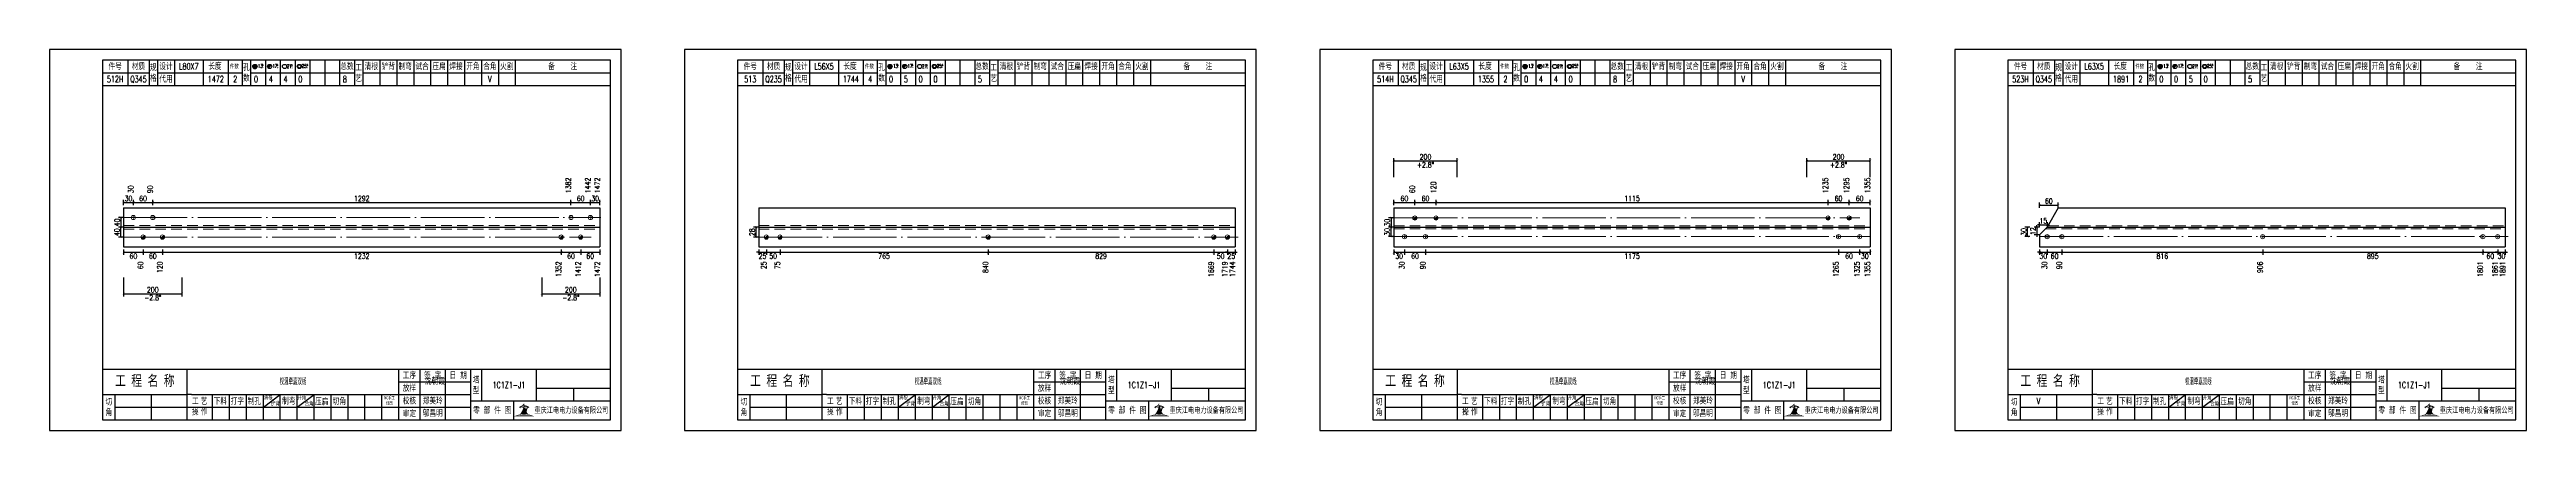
# Model space of a CAD drawing. Header units: millimetres. Extents: x -524 to 9570, y -2481 to 180.
# Drawn here: x 3300 to 4470, y -2400 to -2220 of the extents above; entities that cross this region are included whole.
import ezdxf
from ezdxf.enums import TextEntityAlignment as Align

# ---------------------------------------------------------------- set-up
doc = ezdxf.new("R2010")
doc.units = ezdxf.units.MM
doc.header["$LTSCALE"] = 20
doc.header["$PDMODE"] = 1
doc.linetypes.add('DASHDOT2X', pattern=[1.75, 1.5, -0.125, 0, -0.125])
doc.linetypes.add('HIDDEN', pattern=[0.375, 0.25, -0.125])
for name, color, linetype, lineweight in [('1', 7, 'Continuous', 25), ('11', 1, 'Continuous', 13), ('2', 1, 'HIDDEN', 13), ('5', 7, 'Continuous', 13), ('7', 3, 'DASHDOT2X', 13)]:
    doc.layers.add(name, color=color, linetype=linetype, lineweight=lineweight)
doc.styles.get("Standard").update_dxf_attribs({"font": 'simplex', "width": 0.7, "bigfont": 'gbhzfs.shx'})
doc.styles.add('SYMBOL_TXT', font='txt.shx', dxfattribs={"width": 0.6})
doc.styles.add('TITLE_TXT', font='simplex.shx', dxfattribs={"width": 0.75, "height": 2.5, "bigfont": 'gbhzfs.shx'})
doc.dimstyles.new('dimStyle4', dxfattribs={"dimtxt": 2.5, "dimasz": 1, "dimexe": 1.25, "dimexo": 0, "dimgap": 0.63, "dimtad": 2, "dimzin": 0, "dimdsep": 46, "dimtxsty": 'standard', "dimblk": 'ARCHTICK', "dimblk1": 'ARCHTICK', "dimblk2": 'ARCHTICK', "dimcen": 0.09, "dimadec": 0, "dimazin": 0, "dimtfac": 1, "dimtdec": 1, "dimtix": 1, "dimtmove": 2, "dimatfit": 3, "dimfxl": 0, "dimtolj": 1, "dimtzin": 0, "dimarcsym": 0})
doc.dimstyles.get("Standard").update_dxf_attribs({"dimtxt": 2.5, "dimasz": 1, "dimexe": 1.25, "dimexo": 0, "dimgap": 0.63, "dimtad": 1, "dimzin": 0, "dimdsep": 46, "dimtxsty": 'standard', "dimblk": 'ARCHTICK', "dimblk1": 'ARCHTICK', "dimblk2": 'ARCHTICK', "dimcen": 0.09, "dimadec": 0, "dimazin": 0, "dimtfac": 1, "dimtdec": 1, "dimtix": 1, "dimtmove": 2, "dimatfit": 3, "dimfxl": 0, "dimtolj": 1, "dimtzin": 0, "dimarcsym": 0})
pattern_1 = [(0, (-3, 0), (0, 0.0125), [])]

# ---------------------------------------------------------------- blocks, each defined once
blk = doc.blocks.new('M12_HOLE')
h = blk.add_hatch()
h.set_pattern_fill('LINE', scale=0.1, style=0)
h.set_pattern_definition(pattern_1)
h.paths.add_polyline_path([(-5, 0, 1), (-1, 0, 1)])
at = {"color": 7}
blk.add_circle((-3, 0), 2, dxfattribs=at)
at = {"color": 7, "attachment_point": 1, "style": 'SYMBOL_TXT'}
for s, insert, char_height, width in [('13\\f??|b0|i0|c0|p54;.', (-0.1, 2.1), 3.5, 5.707), ('5', (3.7, 2.3), 1.8, 2.931)]:
    blk.add_mtext(s, dxfattribs=dict(at, insert=insert, char_height=char_height, width=width))
blk = doc.blocks.new('M16_HOLE')
h = blk.add_hatch()
h.set_pattern_fill('LINE', scale=0.1, style=0)
h.set_pattern_definition(pattern_1)
h.paths.add_polyline_path([(-1.6, 1.4, 0.668179), (-5, 0, 0.198912), (-4.4, -1.4)])
at = {"color": 7}
blk.add_circle((-3, 0), 2, dxfattribs=at)
at = {"color": 7, "attachment_point": 1, "style": 'SYMBOL_TXT'}
for s, insert, char_height, width in [('17.', (-0.4, 2.1), 3.5, 6.316), ('5', (3.6, 2.3), 1.8, 1.822)]:
    blk.add_mtext(s, dxfattribs=dict(at, insert=insert, char_height=char_height, width=width))
blk = doc.blocks.new('M20_HOLE')
at = {"color": 7}
blk.add_circle((-3, 0), 2, dxfattribs=at)
at = {"color": 7, "attachment_point": 1, "style": 'SYMBOL_TXT'}
for s, insert, char_height, width in [('21.', (-0.7, 2), 3.5, 6.074), ('5', (3.3, 2), 1.8, 1.458)]:
    blk.add_mtext(s, dxfattribs=dict(at, insert=insert, char_height=char_height, width=width))
blk = doc.blocks.new('M24_HOLE')
at = {"color": 7}
for radius in [2, 1.5]:
    blk.add_circle((-3, 0), radius, dxfattribs=at)
at = {"color": 7, "attachment_point": 1, "style": 'SYMBOL_TXT'}
for s, insert, char_height, width in [('25.', (-0.7, 2.1), 3.5, 2.429), ('5', (3.9, 2.3), 1.8, 1.944)]:
    blk.add_mtext(s, dxfattribs=dict(at, insert=insert, char_height=char_height, width=width))
blk = doc.blocks.new('A$C1E394B87')
for p, q in [((270, 180), (0, 180)), ((0, 180), (0, 0)), ((270, 0), (270, 180)), ((0, 0), (270, 0))]:
    blk.add_line(p, q)
blk = doc.blocks.new('JgCard')
h = blk.add_hatch(color=256)
edge = h.paths.add_edge_path()
edge.add_arc((223.8, -21.8), 29, 79.8172, 89.2781)
edge.add_arc((224.5, -21.8), 29, 90.7219, 100.1828)
edge.add_arc((224, -3.8), 11.5, 89.3071, 113.696, ccw=False)
edge.add_arc((224.3, -3.8), 11.5, 66.304, 90.6929, ccw=False)
edge = h.paths.add_edge_path()
edge.add_arc((233, 13.2), 8.87, 191.5208, 219.6965)
edge.add_arc((215.3, 13.2), 8.87, 320.3035, 348.4792)
edge.add_arc((214, 11.4), 10.1, 338.1301, 359.9154)
edge.add_arc((234.3, 11.4), 10.1, 180.0846, 201.8699)
edge.add_line((225.9, 10.9), (225.7, 10.4))
edge.add_arc((224.2, 7.9), 3.96, 91.4198, 127.4827)
edge.add_arc((215.3, 13.2), 8.87, 351.086, 357.2867)
edge.add_line((222.4, 10.9), (222.7, 10.4))
edge.add_line((222.7, 10.4), (221.8, 10.9))
edge.add_line((225.7, 10.4), (226.6, 10.9))
edge.add_arc((224.2, 7.9), 3.54, 93.8057, 121.2894)
edge.add_arc((224.1, 7.9), 3.54, 58.7106, 86.1943)
edge.add_arc((224.2, 7.9), 3.96, 52.5302, 88.6044)
edge.add_arc((233, 13.2), 8.87, 182.7133, 188.9137)
edge.add_line((224.2, 11.4), (224.2, 11.4))
blk.add_hatch(color=256).paths.add_polyline_path([(224.2, 11.4, 0.095344), (224.9, 7.7, -0.02858), (226.2, 7.5, -0.123563), (224.3, 11.4, -0.120499), (225.9, 10.9), (225.7, 10.4), (226.6, 10.9, 0.540242), (226.6, 11, 0.158716), (224.3, 11.8, -0.027061), (224.2, 12.8, -0.027062), (224.1, 11.8, 0.158666), (221.8, 11, 0.540176), (221.8, 10.9, -0.000006), (221.8, 10.9), (222.7, 10.4), (222.4, 10.9, -0.120499), (224, 11.4, -0.123563), (222.1, 7.5, -0.02858), (223.4, 7.7, 0.095344)])
for p, q in [((265, 175), (25, 175)), ((25, 175), (25, 5)), ((25, 169), (47, 169)), ((37, 175), (37, 163)), ((47, 175), (47, 163)), ((51, 175), (51, 163)), ((51, 169), (91, 169)), ((59, 175), (59, 163)), ((72.6, 175), (72.6, 163)), ((84.4, 175), (84.4, 163)), ((91, 175), (91, 163)), ((95, 175), (95, 163)), ((95, 169), (144, 169)), ((102, 175), (102, 163)), ((109, 175), (109, 163)), ((116, 175), (116, 163)), ((123, 175), (123, 163)), ((130, 175), (130, 163)), ((137, 175), (137, 163)), ((144, 175), (144, 163)), ((148, 175), (148, 163)), ((148, 169), (265, 169)), ((156, 175), (156, 163)), ((164, 175), (164, 163)), ((172, 175), (172, 163)), ((180, 175), (180, 163)), ((188, 175), (188, 163)), ((196, 175), (196, 163)), ((204, 175), (204, 163)), ((212, 175), (212, 163)), ((220, 175), (220, 163)), ((265, 5), (265, 175)), ((25, 163), (265, 163)), ((25, 29), (265, 29)), ((65, 17), (65, 29)), ((165, 5), (165, 29)), ((175, 5), (175, 29)), ((187, 5), (187, 29)), ((199, 5), (199, 29)), ((204, 29), (204, 14)), ((230, 14), (230, 29)), ((25, 17), (65, 17)), ((31, 5), (31, 17)), ((48, 17), (48, 5)), ((65, 5), (65, 17)), ((67, 17), (65, 17)), ((67, 17), (165, 17)), ((77, 5), (77, 17)), ((85, 5), (85, 17)), ((93, 5), (93, 17)), ((101, 5), (101, 17)), ((101, 11), (109, 17)), ((109, 5), (109, 17)), ((117, 5), (117, 17)), ((117, 11), (125, 17)), ((125, 5), (125, 17)), ((133, 5), (133, 17)), ((141, 5), (141, 17)), ((149, 5), (149, 17)), ((157, 5), (157, 17)), ((165, 23), (199, 23)), ((165, 17), (199, 17)), ((199, 14), (265, 14)), ((219.1, 14), (219.1, 5)), ((230, 20), (265, 20)), ((247.5, 20), (247.5, 14)), ((25, 5), (265, 5)), ((31, 11), (65, 11)), ((65, 11), (165, 11)), ((165, 11), (199, 11))]:
    blk.add_line(p, q)
blk.add_lwpolyline([(96, 172, -1), (98, 172, -1)], format="xyb", close=True)
for p in [(65.8, 166), (145, 96)]:
    blk.add_point(p)
blk.add_blockref('A$C1E394B87', (0, 0))
at = {"xscale": 0.5, "yscale": 0.5, "zscale": 0.5}
for name, p in [('M12_HOLE', (98.5, 172)), ('M16_HOLE', (105.5, 172)), ('M20_HOLE', (112.5, 172)), ('M24_HOLE', (119.5, 172))]:
    blk.add_blockref(name, p, dxfattribs=at)
at = {"attachment_point": 5, "style": 'TITLE_TXT'}
for s, insert, char_height, width in [('{\\fSimHei|b0|i0|c134|p2;件号}', (31, 172), 3, 15), ('{\\fSimHei|b0|i0|c134|p2;材质}', (42, 172), 3, 8), ('{\\fSimHei|b0|i0|c134|p2;规格}', (49, 169), 3, 4), ('{\\fSimHei|b0|i0|c134|p2;代用}', (55, 166), 3, 8), ('{\\fSimHei|b0|i0|c134|p2;设计}', (55, 172), 3, 8), ('{\\fSimHei|b0|i0|c134|p2;长度}', (78.1, 172.1), 3, 8), ('{\\fSimHei|b0|i0|c134|p2;件数}', (87.3, 172), 2, 8.824), ('{\\fSimHei|b0|i0|c134|p2;孔数}', (93, 169), 3, 4), ('{\\fSimHei|b0|i0|c134|p2;总数}', (140.5, 172), 3, 7), ('{\\fSimHei|b0|i0|c134|p2;工\\P艺}', (146, 169), 3, 4), ('{\\fSimHei|b0|i0|c134|p2;清根}', (152, 172), 3, 8), ('{\\fSimHei|b0|i0|c134|p2;铲背}', (160, 172), 3, 8), ('{\\fSimHei|b0|i0|c134|p2;制弯}', (168, 172), 3, 8), ('{\\fSimHei|b0|i0|c134|p2;试合}', (176, 172), 3, 8), ('{\\fSimHei|b0|i0|c134|p2;压扁}', (184, 172), 3, 8), ('{\\fSimHei|b0|i0|c134|p2;焊接}', (192, 172), 3, 8), ('{\\fSimHei|b0|i0|c134|p2;开角}', (200, 172), 3, 8), ('{\\fSimHei|b0|i0|c134|p2;合角}', (208, 172), 3, 8), ('{\\fSimHei|b0|i0|c134|p2;火割}', (216, 172), 3, 8), ('{\\fSimHei|b0|i0|c134|p2;备    注}', (242.4, 172), 3, 22), ('{\\fSimHei|b0|i0|c134|p2;工 程 名 称}', (45, 23.3), 5, 47.333), ('{\\fSimHei|b0|i0|c134|p2;工序}', (170, 26), 3, 10), ('{\\fSimHei|b0|i0|c134|p2;签 字}', (181, 26), 3, 12), ('{\\fSimHei|b0|i0|c134|p2;^I沈朝霞}', (181.1, 23.3), 3, 12), ('{\\fSimHei|b0|i0|c134|p2;日 期}', (193, 26), 3, 12), ('{\\fSimHei|b0|i0|c134|p2;塔\\P型}', (201.5, 21.5), 3, 5), ('{\\fSimHei|b0|i0|c134|p2;切\\P角}', (28, 11), 3, 6), ('{\\fSimHei|b0|i0|c134|p2;工\\P操}', (68.8, 11.3), 3, 6), ('{\\fSimHei|b0|i0|c134|p2;艺\\P作}', (73, 11.3), 3, 6), ('{\\fSimHei|b0|i0|c134|p2;下料}', (80.7, 13.8), 3, 8), ('{\\fSimHei|b0|i0|c134|p2;打字}', (88.7, 13.8), 3, 8), ('{\\fSimHei|b0|i0|c134|p2;制孔}', (96.7, 13.8), 3, 8), ('{\\fSimHei|b0|i0|c134|p2;清根}', (103.3, 15.6), 2, 8), ('{\\fSimHei|b0|i0|c134|p2;铲背}', (106.7, 12.6), 2, 8), ('{\\fSimHei|b0|i0|c134|p2;制弯}', (113, 13.9), 3, 8), ('{\\fSimHei|b0|i0|c134|p2;开角}', (119.2, 15.5), 2, 8), ('{\\fSimHei|b0|i0|c134|p2;合角}', (122.6, 12.7), 2, 8), ('{\\fSimHei|b0|i0|c134|p2;压扁}', (128.6, 13.6), 3, 8), ('{\\fSimHei|b0|i0|c134|p2;切角}', (136.9, 13.7), 3, 8), ('{\\fSimHei|b0|i0|c134|p2;NC手工修改}', (160.6, 14.1), 1.5, 6.204), ('{\\fSimHei|b0|i0|c134|p2;放样}', (170, 20), 3, 10), ('{\\fSimHei|b0|i0|c134|p2;校核}', (170, 14), 3, 10), ('{\\fSimHei|b0|i0|c134|p2;郑美玲}', (181, 14), 3, 12), ('{\\fSimHei|b0|i0|c134|p2;审定}', (170, 8), 3, 10), ('{\\fSimHei|b0|i0|c134|p2;邬昌明}', (181, 8.1), 3, 12), ('{\\fSimHei|b0|i0|c134|p2;零 部 件 图}', (209.1, 9.5), 3, 30.761), ('{\\fSimHei|b0|i0|c134|p2;重庆江电电力设备有限公司}', (246.5, 9.5), 2.772, 63.294)]:
    blk.add_mtext(s, dxfattribs=dict(at, insert=insert, char_height=char_height, width=width))
blk = doc.blocks.new('M16')
for p, q in [((-0.7, -0.7), (0.7, 0.7)), ((-0.4, 0), (0.4, 0)), ((0, 0.4), (0, -0.4))]:
    blk.add_line(p, q)
blk.add_circle((0, 0), 1)
for radius in [0.8, 0.6, 0.4, 0.2]:
    blk.add_arc((0, 0), radius, 225, 45)
blk = doc.blocks.new('M20')
for p, q in [((-0.5, 0), (0.5, 0)), ((0, -0.5), (0, 0.5))]:
    blk.add_line(p, q)
blk.add_circle((0, 0), 1)
blk = doc.blocks.new('_ArchTick')
at = {"color": 0, "linetype": 'ByBlock', "const_width": 0.15}
blk.add_lwpolyline([(-0.5, -0.5), (0.5, 0.5)], dxfattribs=at)
blk = doc.blocks.new('*D1574')
at = {"layer": '11', "color": 0, "lineweight": -2}
for p, q in [((3335, -2314.5), (3335, -2317)), ((3335, -2315.8), (3344.2, -2315.8)), ((3344.2, -2314.5), (3344.2, -2317))]:
    blk.add_line(p, q, dxfattribs=at)
at = {"layer": 'Defpoints', "color": 0}
for p in [(3335, -2314.5), (3344.2, -2314.5), (3344.2, -2315.8)]:
    blk.add_point(p, dxfattribs=at)
at = {"layer": '11', "color": 0, "lineweight": -2, "rotation": 180}
blk.add_blockref('_ArchTick', (3335, -2315.8), dxfattribs=at)
at = {"layer": '11', "color": 0, "lineweight": -2}
blk.add_blockref('_ArchTick', (3344.2, -2315.8), dxfattribs=at)
at = {"layer": '11', "color": 0, "insert": (3339.6, -2317.6), "char_height": 2.5, "attachment_point": 5}
blk.add_mtext('\\A1;60', dxfattribs=at)
blk = doc.blocks.new('*D1575')
at = {"layer": '11', "color": 0, "lineweight": -2}
for p, q in [((3344.2, -2314.5), (3344.2, -2317)), ((3344.2, -2315.8), (3353.3, -2315.8)), ((3353.3, -2314.5), (3353.3, -2317))]:
    blk.add_line(p, q, dxfattribs=at)
at = {"layer": 'Defpoints', "color": 0}
for p in [(3344.2, -2314.5), (3353.3, -2314.5), (3353.3, -2315.8)]:
    blk.add_point(p, dxfattribs=at)
at = {"layer": '11', "color": 0, "lineweight": -2, "rotation": 180}
blk.add_blockref('_ArchTick', (3344.2, -2315.8), dxfattribs=at)
at = {"layer": '11', "color": 0, "lineweight": -2}
blk.add_blockref('_ArchTick', (3353.3, -2315.8), dxfattribs=at)
at = {"layer": '11', "color": 0, "insert": (3348.8, -2317.6), "char_height": 2.5, "attachment_point": 5}
blk.add_mtext('\\A1;60', dxfattribs=at)
blk = doc.blocks.new('*D1576')
at = {"layer": '11', "color": 0, "lineweight": -2}
for p, q in [((3353.3, -2314.5), (3353.3, -2317)), ((3353.3, -2315.8), (3541.7, -2315.8)), ((3541.7, -2314.5), (3541.7, -2317))]:
    blk.add_line(p, q, dxfattribs=at)
at = {"layer": 'Defpoints', "color": 0}
for p in [(3353.3, -2314.5), (3541.7, -2314.5), (3541.7, -2315.8)]:
    blk.add_point(p, dxfattribs=at)
at = {"layer": '11', "color": 0, "lineweight": -2, "rotation": 180}
blk.add_blockref('_ArchTick', (3353.3, -2315.8), dxfattribs=at)
at = {"layer": '11', "color": 0, "lineweight": -2}
blk.add_blockref('_ArchTick', (3541.7, -2315.8), dxfattribs=at)
at = {"layer": '11', "color": 0, "insert": (3447.5, -2317.6), "char_height": 2.5, "attachment_point": 5}
blk.add_mtext('\\A1;1232', dxfattribs=at)
blk = doc.blocks.new('*D1577')
at = {"layer": '11', "color": 0, "lineweight": -2}
for p, q in [((3541.7, -2314.5), (3541.7, -2317)), ((3541.7, -2315.8), (3550.9, -2315.8)), ((3550.9, -2314.5), (3550.9, -2317))]:
    blk.add_line(p, q, dxfattribs=at)
at = {"layer": 'Defpoints', "color": 0}
for p in [(3541.7, -2314.5), (3550.9, -2314.5), (3550.9, -2315.8)]:
    blk.add_point(p, dxfattribs=at)
at = {"layer": '11', "color": 0, "lineweight": -2, "rotation": 180}
blk.add_blockref('_ArchTick', (3541.7, -2315.8), dxfattribs=at)
at = {"layer": '11', "color": 0, "lineweight": -2}
blk.add_blockref('_ArchTick', (3550.9, -2315.8), dxfattribs=at)
at = {"layer": '11', "color": 0, "insert": (3546.3, -2317.6), "char_height": 2.5, "attachment_point": 5}
blk.add_mtext('\\A1;60', dxfattribs=at)
blk = doc.blocks.new('*D1578')
at = {"layer": '11', "color": 0, "lineweight": -2}
for p, q in [((3550.9, -2314.5), (3550.9, -2317)), ((3550.9, -2315.8), (3560, -2315.8)), ((3560, -2314.5), (3560, -2317))]:
    blk.add_line(p, q, dxfattribs=at)
at = {"layer": 'Defpoints', "color": 0}
for p in [(3550.9, -2314.5), (3560, -2314.5), (3560, -2315.8)]:
    blk.add_point(p, dxfattribs=at)
at = {"layer": '11', "color": 0, "lineweight": -2, "rotation": 180}
blk.add_blockref('_ArchTick', (3550.9, -2315.8), dxfattribs=at)
at = {"layer": '11', "color": 0, "lineweight": -2}
blk.add_blockref('_ArchTick', (3560, -2315.8), dxfattribs=at)
at = {"layer": '11', "color": 0, "insert": (3555.4, -2317.6), "char_height": 2.5, "attachment_point": 5}
blk.add_mtext('\\A1;60', dxfattribs=at)
blk = doc.blocks.new('*D1585')
at = {"layer": '1', "color": 0, "lineweight": -2}
for p, q in [((3334.7, -2299.4), (3332.5, -2299.4)), ((3334.7, -2304), (3332.5, -2304)), ((3333.7, -2299.4), (3333.7, -2304))]:
    blk.add_line(p, q, dxfattribs=at)
at = {"layer": 'Defpoints', "color": 0}
for p in [(3333.7, -2304), (3334.7, -2299.4), (3334.7, -2304)]:
    blk.add_point(p, dxfattribs=at)
at = {"layer": '1', "color": 0, "lineweight": -2}
for p, rotation in [((3333.7, -2299.4), 90), ((3333.7, -2304), 270)]:
    blk.add_blockref('_ArchTick', p, dxfattribs=dict(at, rotation=rotation))
at = {"layer": '1', "color": 0, "insert": (3331.9, -2301.7), "char_height": 2.5, "attachment_point": 5, "rotation": 90}
blk.add_mtext('\\A1;40', dxfattribs=at)
blk = doc.blocks.new('*D1588')
at = {"layer": '11', "color": 0, "lineweight": -2}
for p, q in [((3635, -2315.8), (3634, -2315.8)), ((3635, -2314.5), (3635, -2317)), ((3635, -2315.8), (3638.6, -2315.8)), ((3638.6, -2314.5), (3638.6, -2317)), ((3638.6, -2315.8), (3639.6, -2315.8))]:
    blk.add_line(p, q, dxfattribs=at)
at = {"layer": 'Defpoints', "color": 0}
for p in [(3635, -2314.5), (3638.6, -2314.5), (3638.6, -2315.8)]:
    blk.add_point(p, dxfattribs=at)
at = {"layer": '11', "color": 0, "lineweight": -2}
blk.add_blockref('_ArchTick', (3635, -2315.8), dxfattribs=at)
at = {"layer": '11', "color": 0, "lineweight": -2, "rotation": 180}
blk.add_blockref('_ArchTick', (3638.6, -2315.8), dxfattribs=at)
at = {"layer": '11', "color": 0, "insert": (3636.8, -2317.6), "char_height": 2.5, "attachment_point": 5}
blk.add_mtext('\\A1;25', dxfattribs=at)
blk = doc.blocks.new('*D1589')
at = {"layer": '11', "color": 0, "lineweight": -2}
for p, q in [((3638.6, -2314.5), (3638.6, -2317)), ((3638.6, -2315.8), (3645.1, -2315.8)), ((3645.1, -2314.5), (3645.1, -2317))]:
    blk.add_line(p, q, dxfattribs=at)
at = {"layer": 'Defpoints', "color": 0}
for p in [(3638.6, -2314.5), (3645.1, -2314.5), (3645.1, -2315.8)]:
    blk.add_point(p, dxfattribs=at)
at = {"layer": '11', "color": 0, "lineweight": -2, "rotation": 180}
blk.add_blockref('_ArchTick', (3638.6, -2315.8), dxfattribs=at)
at = {"layer": '11', "color": 0, "lineweight": -2}
blk.add_blockref('_ArchTick', (3645.1, -2315.8), dxfattribs=at)
at = {"layer": '11', "color": 0, "insert": (3641.8, -2317.6), "char_height": 2.5, "attachment_point": 5}
blk.add_mtext('\\A1;50', dxfattribs=at)
blk = doc.blocks.new('*D1590')
at = {"layer": '11', "color": 0, "lineweight": -2}
for p, q in [((3645.1, -2314.5), (3645.1, -2317)), ((3645.1, -2315.8), (3743.4, -2315.8)), ((3743.4, -2314.5), (3743.4, -2317))]:
    blk.add_line(p, q, dxfattribs=at)
at = {"layer": 'Defpoints', "color": 0}
for p in [(3645.1, -2314.5), (3743.4, -2314.5), (3743.4, -2315.8)]:
    blk.add_point(p, dxfattribs=at)
at = {"layer": '11', "color": 0, "lineweight": -2, "rotation": 180}
blk.add_blockref('_ArchTick', (3645.1, -2315.8), dxfattribs=at)
at = {"layer": '11', "color": 0, "lineweight": -2}
blk.add_blockref('_ArchTick', (3743.4, -2315.8), dxfattribs=at)
at = {"layer": '11', "color": 0, "insert": (3694.2, -2317.6), "char_height": 2.5, "attachment_point": 5}
blk.add_mtext('\\A1;765', dxfattribs=at)
blk = doc.blocks.new('*D1591')
at = {"layer": '11', "color": 0, "lineweight": -2}
for p, q in [((3743.4, -2314.5), (3743.4, -2317)), ((3743.4, -2315.8), (3849.9, -2315.8)), ((3849.9, -2314.5), (3849.9, -2317))]:
    blk.add_line(p, q, dxfattribs=at)
at = {"layer": 'Defpoints', "color": 0}
for p in [(3743.4, -2314.5), (3849.9, -2314.5), (3849.9, -2315.8)]:
    blk.add_point(p, dxfattribs=at)
at = {"layer": '11', "color": 0, "lineweight": -2, "rotation": 180}
blk.add_blockref('_ArchTick', (3743.4, -2315.8), dxfattribs=at)
at = {"layer": '11', "color": 0, "lineweight": -2}
blk.add_blockref('_ArchTick', (3849.9, -2315.8), dxfattribs=at)
at = {"layer": '11', "color": 0, "insert": (3796.7, -2317.6), "char_height": 2.5, "attachment_point": 5}
blk.add_mtext('\\A1;829', dxfattribs=at)
blk = doc.blocks.new('*D1592')
at = {"layer": '11', "color": 0, "lineweight": -2}
for p, q in [((3849.9, -2314.5), (3849.9, -2317)), ((3849.9, -2315.8), (3856.4, -2315.8)), ((3856.4, -2314.5), (3856.4, -2317))]:
    blk.add_line(p, q, dxfattribs=at)
at = {"layer": 'Defpoints', "color": 0}
for p in [(3849.9, -2314.5), (3856.4, -2314.5), (3856.4, -2315.8)]:
    blk.add_point(p, dxfattribs=at)
at = {"layer": '11', "color": 0, "lineweight": -2, "rotation": 180}
blk.add_blockref('_ArchTick', (3849.9, -2315.8), dxfattribs=at)
at = {"layer": '11', "color": 0, "lineweight": -2}
blk.add_blockref('_ArchTick', (3856.4, -2315.8), dxfattribs=at)
at = {"layer": '11', "color": 0, "insert": (3853.2, -2317.6), "char_height": 2.5, "attachment_point": 5}
blk.add_mtext('\\A1;50', dxfattribs=at)
blk = doc.blocks.new('*D1593')
at = {"layer": '11', "color": 0, "lineweight": -2}
for p, q in [((3856.4, -2315.8), (3855.4, -2315.8)), ((3856.4, -2314.5), (3856.4, -2317)), ((3856.4, -2315.8), (3860, -2315.8)), ((3860, -2314.5), (3860, -2317)), ((3860, -2315.8), (3861, -2315.8))]:
    blk.add_line(p, q, dxfattribs=at)
at = {"layer": 'Defpoints', "color": 0}
for p in [(3856.4, -2314.5), (3860, -2314.5), (3860, -2315.8)]:
    blk.add_point(p, dxfattribs=at)
at = {"layer": '11', "color": 0, "lineweight": -2}
blk.add_blockref('_ArchTick', (3856.4, -2315.8), dxfattribs=at)
at = {"layer": '11', "color": 0, "lineweight": -2, "rotation": 180}
blk.add_blockref('_ArchTick', (3860, -2315.8), dxfattribs=at)
at = {"layer": '11', "color": 0, "insert": (3858.2, -2317.6), "char_height": 2.5, "attachment_point": 5}
blk.add_mtext('\\A1;25', dxfattribs=at)
blk = doc.blocks.new('*D1595')
at = {"layer": '11', "color": 0, "lineweight": -2}
for p, q in [((3935, -2314.5), (3935, -2317)), ((3935, -2315.8), (3940, -2315.8)), ((3940, -2314.5), (3940, -2317))]:
    blk.add_line(p, q, dxfattribs=at)
at = {"layer": 'Defpoints', "color": 0}
for p in [(3935, -2314.5), (3940, -2314.5), (3940, -2315.8)]:
    blk.add_point(p, dxfattribs=at)
at = {"layer": '11', "color": 0, "lineweight": -2, "rotation": 180}
blk.add_blockref('_ArchTick', (3935, -2315.8), dxfattribs=at)
at = {"layer": '11', "color": 0, "lineweight": -2}
blk.add_blockref('_ArchTick', (3940, -2315.8), dxfattribs=at)
at = {"layer": '11', "color": 0, "insert": (3937.5, -2317.6), "char_height": 2.5, "attachment_point": 5}
blk.add_mtext('\\A1;30', dxfattribs=at)
blk = doc.blocks.new('*D1596')
at = {"layer": '11', "color": 0, "lineweight": -2}
for p, q in [((3940, -2314.5), (3940, -2317)), ((3940, -2315.8), (3949.9, -2315.8)), ((3949.9, -2314.5), (3949.9, -2317))]:
    blk.add_line(p, q, dxfattribs=at)
at = {"layer": 'Defpoints', "color": 0}
for p in [(3940, -2314.5), (3949.9, -2314.5), (3949.9, -2315.8)]:
    blk.add_point(p, dxfattribs=at)
at = {"layer": '11', "color": 0, "lineweight": -2, "rotation": 180}
blk.add_blockref('_ArchTick', (3940, -2315.8), dxfattribs=at)
at = {"layer": '11', "color": 0, "lineweight": -2}
blk.add_blockref('_ArchTick', (3949.9, -2315.8), dxfattribs=at)
at = {"layer": '11', "color": 0, "insert": (3945, -2317.6), "char_height": 2.5, "attachment_point": 5}
blk.add_mtext('\\A1;60', dxfattribs=at)
blk = doc.blocks.new('*D1597')
at = {"layer": '11', "color": 0, "lineweight": -2}
for p, q in [((3949.9, -2314.5), (3949.9, -2317)), ((3949.9, -2315.8), (4145.1, -2315.8)), ((4145.1, -2314.5), (4145.1, -2317))]:
    blk.add_line(p, q, dxfattribs=at)
at = {"layer": 'Defpoints', "color": 0}
for p in [(3949.9, -2314.5), (4145.1, -2314.5), (4145.1, -2315.8)]:
    blk.add_point(p, dxfattribs=at)
at = {"layer": '11', "color": 0, "lineweight": -2, "rotation": 180}
blk.add_blockref('_ArchTick', (3949.9, -2315.8), dxfattribs=at)
at = {"layer": '11', "color": 0, "lineweight": -2}
blk.add_blockref('_ArchTick', (4145.1, -2315.8), dxfattribs=at)
at = {"layer": '11', "color": 0, "insert": (4047.5, -2317.6), "char_height": 2.5, "attachment_point": 5}
blk.add_mtext('\\A1;1175', dxfattribs=at)
blk = doc.blocks.new('*D1598')
at = {"layer": '11', "color": 0, "lineweight": -2}
for p, q in [((4145.1, -2314.5), (4145.1, -2317)), ((4145.1, -2315.8), (4155, -2315.8)), ((4155, -2314.5), (4155, -2317))]:
    blk.add_line(p, q, dxfattribs=at)
at = {"layer": 'Defpoints', "color": 0}
for p in [(4145.1, -2314.5), (4155, -2314.5), (4155, -2315.8)]:
    blk.add_point(p, dxfattribs=at)
at = {"layer": '11', "color": 0, "lineweight": -2, "rotation": 180}
blk.add_blockref('_ArchTick', (4145.1, -2315.8), dxfattribs=at)
at = {"layer": '11', "color": 0, "lineweight": -2}
blk.add_blockref('_ArchTick', (4155, -2315.8), dxfattribs=at)
at = {"layer": '11', "color": 0, "insert": (4150, -2317.6), "char_height": 2.5, "attachment_point": 5}
blk.add_mtext('\\A1;60', dxfattribs=at)
blk = doc.blocks.new('*D1599')
at = {"layer": '11', "color": 0, "lineweight": -2}
for p, q in [((4155, -2314.5), (4155, -2317)), ((4155, -2315.8), (4160, -2315.8)), ((4160, -2314.5), (4160, -2317))]:
    blk.add_line(p, q, dxfattribs=at)
at = {"layer": 'Defpoints', "color": 0}
for p in [(4155, -2314.5), (4160, -2314.5), (4160, -2315.8)]:
    blk.add_point(p, dxfattribs=at)
at = {"layer": '11', "color": 0, "lineweight": -2, "rotation": 180}
blk.add_blockref('_ArchTick', (4155, -2315.8), dxfattribs=at)
at = {"layer": '11', "color": 0, "lineweight": -2}
blk.add_blockref('_ArchTick', (4160, -2315.8), dxfattribs=at)
at = {"layer": '11', "color": 0, "insert": (4157.5, -2317.6), "char_height": 2.5, "attachment_point": 5}
blk.add_mtext('\\A1;30', dxfattribs=at)
blk = doc.blocks.new('*D1606')
at = {"layer": '1', "color": 0, "lineweight": -2}
for p, q in [((3934.7, -2299.6), (3932.5, -2299.6)), ((3934.7, -2304), (3932.5, -2304)), ((3933.7, -2299.6), (3933.7, -2304))]:
    blk.add_line(p, q, dxfattribs=at)
at = {"layer": 'Defpoints', "color": 0}
for p in [(3933.7, -2304), (3934.7, -2299.6), (3934.7, -2304)]:
    blk.add_point(p, dxfattribs=at)
at = {"layer": '1', "color": 0, "lineweight": -2}
for p, rotation in [((3933.7, -2299.6), 90), ((3933.7, -2304), 270)]:
    blk.add_blockref('_ArchTick', p, dxfattribs=dict(at, rotation=rotation))
at = {"layer": '1', "color": 0, "insert": (3931.9, -2301.8), "char_height": 2.5, "attachment_point": 5, "rotation": 90}
blk.add_mtext('\\A1;30', dxfattribs=at)
blk = doc.blocks.new('*D1609')
at = {"layer": '11', "color": 0, "lineweight": -2}
for p, q in [((4240, -2315.8), (4239, -2315.8)), ((4240, -2314.5), (4240, -2317)), ((4240, -2315.8), (4243.6, -2315.8)), ((4243.6, -2314.5), (4243.6, -2317)), ((4243.6, -2315.8), (4244.6, -2315.8))]:
    blk.add_line(p, q, dxfattribs=at)
at = {"layer": 'Defpoints', "color": 0}
for p in [(4240, -2314.5), (4243.6, -2314.5), (4243.6, -2315.8)]:
    blk.add_point(p, dxfattribs=at)
at = {"layer": '11', "color": 0, "lineweight": -2}
blk.add_blockref('_ArchTick', (4240, -2315.8), dxfattribs=at)
at = {"layer": '11', "color": 0, "lineweight": -2, "rotation": 180}
blk.add_blockref('_ArchTick', (4243.6, -2315.8), dxfattribs=at)
at = {"layer": '11', "color": 0, "insert": (4241.8, -2317.6), "char_height": 2.5, "attachment_point": 5}
blk.add_mtext('\\A1;30', dxfattribs=at)
blk = doc.blocks.new('*D1610')
at = {"layer": '11', "color": 0, "lineweight": -2}
for p, q in [((4243.6, -2314.5), (4243.6, -2317)), ((4243.6, -2315.8), (4250.6, -2315.8)), ((4250.6, -2314.5), (4250.6, -2317))]:
    blk.add_line(p, q, dxfattribs=at)
at = {"layer": 'Defpoints', "color": 0}
for p in [(4243.6, -2314.5), (4250.6, -2314.5), (4250.6, -2315.8)]:
    blk.add_point(p, dxfattribs=at)
at = {"layer": '11', "color": 0, "lineweight": -2, "rotation": 180}
blk.add_blockref('_ArchTick', (4243.6, -2315.8), dxfattribs=at)
at = {"layer": '11', "color": 0, "lineweight": -2}
blk.add_blockref('_ArchTick', (4250.6, -2315.8), dxfattribs=at)
at = {"layer": '11', "color": 0, "insert": (4247.1, -2317.6), "char_height": 2.5, "attachment_point": 5}
blk.add_mtext('\\A1;60', dxfattribs=at)
blk = doc.blocks.new('*D1611')
at = {"layer": '11', "color": 0, "lineweight": -2}
for p, q in [((4250.6, -2314.5), (4250.6, -2317)), ((4250.6, -2315.8), (4345.4, -2315.8)), ((4345.4, -2314.5), (4345.4, -2317))]:
    blk.add_line(p, q, dxfattribs=at)
at = {"layer": 'Defpoints', "color": 0}
for p in [(4250.6, -2314.5), (4345.4, -2314.5), (4345.4, -2315.8)]:
    blk.add_point(p, dxfattribs=at)
at = {"layer": '11', "color": 0, "lineweight": -2, "rotation": 180}
blk.add_blockref('_ArchTick', (4250.6, -2315.8), dxfattribs=at)
at = {"layer": '11', "color": 0, "lineweight": -2}
blk.add_blockref('_ArchTick', (4345.4, -2315.8), dxfattribs=at)
at = {"layer": '11', "color": 0, "insert": (4298, -2317.6), "char_height": 2.5, "attachment_point": 5}
blk.add_mtext('\\A1;816', dxfattribs=at)
blk = doc.blocks.new('*D1612')
at = {"layer": '11', "color": 0, "lineweight": -2}
for p, q in [((4345.4, -2314.5), (4345.4, -2317)), ((4345.4, -2315.8), (4449.4, -2315.8)), ((4449.4, -2314.5), (4449.4, -2317))]:
    blk.add_line(p, q, dxfattribs=at)
at = {"layer": 'Defpoints', "color": 0}
for p in [(4345.4, -2314.5), (4449.4, -2314.5), (4449.4, -2315.8)]:
    blk.add_point(p, dxfattribs=at)
at = {"layer": '11', "color": 0, "lineweight": -2, "rotation": 180}
blk.add_blockref('_ArchTick', (4345.4, -2315.8), dxfattribs=at)
at = {"layer": '11', "color": 0, "lineweight": -2}
blk.add_blockref('_ArchTick', (4449.4, -2315.8), dxfattribs=at)
at = {"layer": '11', "color": 0, "insert": (4397.4, -2317.6), "char_height": 2.5, "attachment_point": 5}
blk.add_mtext('\\A1;895', dxfattribs=at)
blk = doc.blocks.new('*D1613')
at = {"layer": '11', "color": 0, "lineweight": -2}
for p, q in [((4449.4, -2314.5), (4449.4, -2317)), ((4449.4, -2315.8), (4456.4, -2315.8)), ((4456.4, -2314.5), (4456.4, -2317))]:
    blk.add_line(p, q, dxfattribs=at)
at = {"layer": 'Defpoints', "color": 0}
for p in [(4449.4, -2314.5), (4456.4, -2314.5), (4456.4, -2315.8)]:
    blk.add_point(p, dxfattribs=at)
at = {"layer": '11', "color": 0, "lineweight": -2, "rotation": 180}
blk.add_blockref('_ArchTick', (4449.4, -2315.8), dxfattribs=at)
at = {"layer": '11', "color": 0, "lineweight": -2}
blk.add_blockref('_ArchTick', (4456.4, -2315.8), dxfattribs=at)
at = {"layer": '11', "color": 0, "insert": (4452.9, -2317.6), "char_height": 2.5, "attachment_point": 5}
blk.add_mtext('\\A1;60', dxfattribs=at)
blk = doc.blocks.new('*D1614')
at = {"layer": '11', "color": 0, "lineweight": -2}
for p, q in [((4456.4, -2315.8), (4455.4, -2315.8)), ((4456.4, -2314.5), (4456.4, -2317)), ((4456.4, -2315.8), (4460, -2315.8)), ((4460, -2314.5), (4460, -2317)), ((4460, -2315.8), (4461, -2315.8))]:
    blk.add_line(p, q, dxfattribs=at)
at = {"layer": 'Defpoints', "color": 0}
for p in [(4456.4, -2314.5), (4460, -2314.5), (4460, -2315.8)]:
    blk.add_point(p, dxfattribs=at)
at = {"layer": '11', "color": 0, "lineweight": -2}
blk.add_blockref('_ArchTick', (4456.4, -2315.8), dxfattribs=at)
at = {"layer": '11', "color": 0, "lineweight": -2, "rotation": 180}
blk.add_blockref('_ArchTick', (4460, -2315.8), dxfattribs=at)
at = {"layer": '11', "color": 0, "insert": (4458.2, -2317.6), "char_height": 2.5, "attachment_point": 5}
blk.add_mtext('\\A1;30', dxfattribs=at)
blk = doc.blocks.new('*D1616')
at = {"layer": '11', "color": 0, "lineweight": -2}
for p, q in [((4240, -2302.8), (4239, -2302.8)), ((4240, -2304), (4240, -2301.5)), ((4240, -2302.8), (4243.7, -2302.8)), ((4243.7, -2304), (4243.7, -2301.5)), ((4243.7, -2302.8), (4244.7, -2302.8))]:
    blk.add_line(p, q, dxfattribs=at)
at = {"layer": 'Defpoints', "color": 0}
for p in [(4240, -2304), (4243.7, -2302.8), (4243.7, -2304)]:
    blk.add_point(p, dxfattribs=at)
at = {"layer": '11', "color": 0, "lineweight": -2}
blk.add_blockref('_ArchTick', (4240, -2302.8), dxfattribs=at)
at = {"layer": '11', "color": 0, "lineweight": -2, "rotation": 180}
blk.add_blockref('_ArchTick', (4243.7, -2302.8), dxfattribs=at)
at = {"layer": '11', "color": 0, "insert": (4241.8, -2300.9), "char_height": 2.5, "attachment_point": 5}
blk.add_mtext('\\A1;15', dxfattribs=at)
blk = doc.blocks.new('*D1617')
at = {"layer": '11', "color": 0, "lineweight": -2}
for p, q in [((4240, -2304), (4237.5, -2304)), ((4238.7, -2304), (4238.7, -2303)), ((4238.7, -2304), (4238.7, -2307.5)), ((4240, -2307.5), (4237.5, -2307.5)), ((4238.7, -2307.5), (4238.7, -2308.5))]:
    blk.add_line(p, q, dxfattribs=at)
at = {"layer": 'Defpoints', "color": 0}
for p in [(4240, -2304), (4238.7, -2307.5), (4240, -2307.5)]:
    blk.add_point(p, dxfattribs=at)
at = {"layer": '11', "color": 0, "lineweight": -2}
for p, rotation in [((4238.7, -2304), 270), ((4238.7, -2307.5), 90)]:
    blk.add_blockref('_ArchTick', p, dxfattribs=dict(at, rotation=rotation))
at = {"layer": '11', "color": 0, "insert": (4236.9, -2305.8), "char_height": 2.5, "attachment_point": 5, "rotation": 90}
blk.add_mtext('\\A1;12', dxfattribs=at)

msp = doc.modelspace()

# ---------------------------------------------------------------- linework, layer by layer
at = {"layer": '1'}
for p, q in [((3335, -2294.75), (3335, -2313.25)), ((3335, -2294.75), (3560, -2294.75)), ((3335, -2304), (3560, -2304)), ((3560, -2294.75), (3560, -2313.25)), ((3635, -2294.75), (3635, -2313.25)), ((3635, -2294.75), (3860, -2294.75)), ((3635, -2304), (3860, -2304)), ((3860, -2294.75), (3860, -2313.25)), ((3935, -2294.75), (3935, -2313.25)), ((3935, -2294.75), (4160, -2294.75)), ((3935, -2304), (4160, -2304)), ((4160, -2294.75), (4160, -2313.25)), ((4243.671, -2304), (4240, -2307.524)), ((4248.81, -2294.75), (4243.671, -2304)), ((4243.671, -2304), (4460, -2304)), ((4248.81, -2294.75), (4460, -2294.75)), ((4460, -2294.75), (4460, -2313.25)), ((3335, -2313.25), (3560, -2313.25)), ((3635, -2313.25), (3860, -2313.25)), ((3935, -2313.25), (4160, -2313.25)), ((4240, -2307.524), (4240, -2313.25)), ((4240, -2313.25), (4460, -2313.25))]:
    msp.add_line(p, q, dxfattribs=at)
at = {"layer": '2'}
for p, q in [((3335, -2303.191), (3560, -2303.191)), ((3335, -2304.809), (3560, -2304.809)), ((3635, -2303.174), (3860, -2303.174)), ((3635, -2304.826), (3860, -2304.826)), ((3935, -2303.266), (4160, -2303.266)), ((3935, -2304.734), (4160, -2304.734)), ((4242.906, -2304.734), (4460, -2304.734)), ((4244.078, -2303.266), (4460, -2303.266))]:
    msp.add_line(p, q, dxfattribs=at)
at = {"layer": '7'}
for p, q in [((3335, -2299.375), (3560.475, -2299.375)), ((3935, -2299.595), (4155.039, -2299.595)), ((3335, -2308.625), (3555.888, -2308.625)), ((3635, -2308.625), (3861.4, -2308.625)), ((3935, -2308.405), (4160.021, -2308.405)), ((4240, -2308.405), (4461.4, -2308.405))]:
    msp.add_line(p, q, dxfattribs=at)

# ---------------------------------------------------------------- block references
at = {"layer": '1'}
for p in [(3300, -2400), (3600, -2400), (3900, -2400), (4200, -2400)]:
    msp.add_blockref('JgCard', p, dxfattribs=at)
at = {"layer": '5'}
for name, p in [('M20', (3339.587, -2299.375)), ('M20', (3348.761, -2299.375)), ('M20', (3546.302, -2299.375)), ('M20', (3555.475, -2299.375)), ('M16', (3944.963, -2299.595)), ('M16', (3954.926, -2299.595)), ('M16', (4140.076, -2299.595)), ('M16', (4150.039, -2299.595)), ('M16', (3344.174, -2308.625)), ('M16', (3353.347, -2308.625)), ('M16', (3541.715, -2308.625)), ('M16', (3550.888, -2308.625)), ('M16', (3638.6, -2308.625)), ('M16', (3645.052, -2308.625)), ('M16', (3743.39, -2308.625)), ('M16', (3849.948, -2308.625)), ('M16', (3856.4, -2308.625)), ('M20', (3939.982, -2308.405)), ('M20', (3949.945, -2308.405)), ('M20', (4145.057, -2308.405)), ('M20', (4155.021, -2308.405)), ('M20', (4243.6, -2308.405)), ('M20', (4250.58, -2308.405)), ('M20', (4345.402, -2308.405)), ('M20', (4449.42, -2308.405)), ('M20', (4456.4, -2308.405))]:
    msp.add_blockref(name, p, dxfattribs=at)

# ---------------------------------------------------------------- texts
at = {"layer": '1', "width": 0.7}
for s, p in [('512H', (3331, -2234)), ('Q345', (3342, -2234)), ('L80X7', (3365.805, -2228)), ('1472', (3378.523, -2234)), ('2', (3387.718, -2234)), ('0', (3397.5, -2234)), ('4', (3404.5, -2234)), ('4', (3411.5, -2234)), ('0', (3418.5, -2234)), ('8', (3439.5, -2234)), ('V', (3508, -2234)), ('513', (3631, -2234)), ('Q235', (3642, -2234)), ('L56X5', (3665.805, -2228)), ('1744', (3678.523, -2234)), ('4', (3687.718, -2234)), ('0', (3697.5, -2234)), ('5', (3704.5, -2234)), ('0', (3711.5, -2234)), ('0', (3718.5, -2234)), ('5', (3739.5, -2234)), ('514H', (3931, -2234)), ('Q345', (3942, -2234)), ('L63X5', (3965.805, -2228)), ('1355', (3978.523, -2234)), ('2', (3987.718, -2234)), ('0', (3997.5, -2234)), ('4', (4004.5, -2234)), ('4', (4011.5, -2234)), ('0', (4018.5, -2234)), ('8', (4039.5, -2234)), ('V', (4100, -2234)), ('523H', (4231, -2234)), ('Q345', (4242, -2234)), ('L63X5', (4265.805, -2228)), ('1891', (4278.523, -2234)), ('2', (4287.718, -2234)), ('0', (4297.5, -2234)), ('0', (4304.5, -2234)), ('5', (4311.5, -2234)), ('0', (4318.5, -2234)), ('5', (4339.5, -2234)), ('权温牵嘉双线', (3415, -2377)), ('1C1Z1-J1', (3517, -2378.5)), ('权温牵嘉双线', (3715, -2377)), ('1C1Z1-J1', (3817, -2378.5)), ('权温牵嘉双线', (4015, -2377)), ('1C1Z1-J1', (4117, -2378.5)), ('V', (4239.5, -2386)), ('权温牵嘉双线', (4315, -2377)), ('1C1Z1-J1', (4417, -2378.5))]:
    msp.add_text(s, height=3, dxfattribs=at).set_placement(p, align=Align.MIDDLE_CENTER)
for s, p in [('+2.8°', (3949.945, -2273.25)), ('+2.8°', (4145.055, -2273.25)), ('-2.8°', (3348.761, -2336)), ('-2.8°', (3546.239, -2336))]:
    msp.add_text(s, height=2.5, dxfattribs=at).set_placement(p, align=Align.TOP_CENTER)
for s, p in [('30', (3339.587, -2287.875)), ('90', (3348.761, -2287.875)), ('1382', (3546.302, -2287.875)), ('1442', (3555.475, -2287.875)), ('1472', (3560, -2287.875)), ('60', (3944.963, -2287.875)), ('120', (3954.926, -2287.875)), ('1235', (4140.076, -2287.875)), ('1295', (4150.039, -2287.875)), ('1355', (4160, -2287.875))]:
    msp.add_text(s, height=2.5, rotation=90, dxfattribs=at).set_placement(p)
for s, p in [('60', (3344.174, -2320.125)), ('120', (3353.347, -2320.125)), ('1352', (3541.715, -2320.125)), ('1412', (3550.888, -2320.125)), ('1472', (3560, -2320.125)), ('25', (3638.6, -2320.125)), ('75', (3645.052, -2320.125)), ('840', (3743.39, -2320.125)), ('1669', (3849.948, -2320.125)), ('1719', (3856.4, -2320.125)), ('1744', (3860, -2320.125)), ('30', (3939.982, -2320.125)), ('90', (3949.945, -2320.125)), ('1265', (4145.057, -2320.125)), ('1325', (4155.021, -2320.125)), ('1355', (4160, -2320.125)), ('30', (4243.6, -2320.125)), ('90', (4250.58, -2320.125)), ('906', (4345.402, -2320.125)), ('1801', (4449.42, -2320.125)), ('1861', (4456.4, -2320.125)), ('1891', (4460, -2320.125))]:
    msp.add_text(s, height=2.5, rotation=90, dxfattribs=at).set_placement(p, align=Align.RIGHT)

# ---------------------------------------------------------------- dimensions: what is measured, and where the dimension line sits
at = {"layer": '1'}
for base, p1, p2 in [((3964.89, -2272.625), (3935, -2280.25), (3964.89, -2280.25)), ((4160, -2272.625), (4130.11, -2280.25), (4160, -2280.25)), ((3362.521, -2335.375), (3335, -2327.75), (3362.521, -2327.75)), ((3560, -2335.375), (3532.479, -2327.75), (3560, -2327.75))]:
    msp.add_linear_dim(base=base, p1=p1, p2=p2, text='200', dimstyle='standard', override={"dimtxt": 2.5}, dxfattribs=at).render()
for base, p1, p2, text, picture, middle in [((3333.75, -2304), (3334.75, -2299.375), (3334.75, -2304), '40', '*D1585', (3331.87, -2301.688)), ((3933.75, -2304), (3934.75, -2299.595), (3934.75, -2304), '30', '*D1606', (3931.87, -2301.798))]:
    dim = msp.add_linear_dim(base=base, p1=p1, p2=p2, angle=90, text=text, dimstyle='standard', override={"dimtxt": 2.5}, dxfattribs=at)
    dim.commit()
    dim.dimension.update_dxf_attribs({"geometry": picture, "text_midpoint": middle})
for base, p1, p2, text in [((3333.75, -2304), (3334.75, -2308.625), (3334.75, -2304), '40'), ((3633.75, -2304), (3634.75, -2308.625), (3634.75, -2304), '28'), ((3933.75, -2304), (3934.75, -2308.405), (3934.75, -2304), '30'), ((4234.375, -2304), (4235.375, -2308.405), (4235.375, -2304), '30')]:
    msp.add_linear_dim(base=base, p1=p1, p2=p2, angle=90, text=text, dimstyle='standard', override={"dimtxt": 2.5}, dxfattribs=at).render()
at = {"layer": '11'}
for base, p1, p2, text in [((3339.587, -2292.25), (3335, -2293.5), (3339.587, -2293.5), '30'), ((3348.761, -2292.25), (3339.587, -2293.5), (3348.761, -2293.5), '60'), ((3546.302, -2292.25), (3348.761, -2293.5), (3546.302, -2293.5), '1292'), ((3555.475, -2292.25), (3546.302, -2293.5), (3555.475, -2293.5), '60'), ((3560, -2292.25), (3555.475, -2293.5), (3560, -2293.5), '30'), ((3944.963, -2292.25), (3935, -2293.5), (3944.963, -2293.5), '60'), ((3954.926, -2292.25), (3944.963, -2293.5), (3954.926, -2293.5), '60'), ((4140.076, -2292.25), (3954.926, -2293.5), (4140.076, -2293.5), '1115'), ((4150.039, -2292.25), (4140.076, -2293.5), (4150.039, -2293.5), '60'), ((4160, -2292.25), (4150.039, -2293.5), (4160, -2293.5), '60'), ((4248.81, -2293.5), (4240, -2294.75), (4248.81, -2294.75), '60')]:
    msp.add_linear_dim(base=base, p1=p1, p2=p2, text=text, dimstyle='standard', override={"dimtxt": 2.5}, dxfattribs=at).render()
dim = msp.add_linear_dim(base=(4238.75, -2307.524), p1=(4240, -2304), p2=(4240, -2307.524), angle=90, text='12', dimstyle='standard', override={"dimtxt": 2.5}, dxfattribs=at)
dim.commit()
dim.dimension.update_dxf_attribs({"geometry": '*D1617', "text_midpoint": (4236.87, -2305.762)})
for base, p1, p2, text, dimstyle, picture, middle in [((4243.671, -2302.75), (4240, -2304), (4243.671, -2304), '15', 'standard', '*D1616', (4241.835, -2300.87)), ((3344.174, -2315.75), (3335, -2314.5), (3344.174, -2314.5), '60', 'dimStyle4', '*D1574', (3339.587, -2317.63)), ((3353.347, -2315.75), (3344.174, -2314.5), (3353.347, -2314.5), '60', 'dimStyle4', '*D1575', (3348.761, -2317.63)), ((3541.715, -2315.75), (3353.347, -2314.5), (3541.715, -2314.5), '1232', 'dimStyle4', '*D1576', (3447.531, -2317.63)), ((3550.888, -2315.75), (3541.715, -2314.5), (3550.888, -2314.5), '60', 'dimStyle4', '*D1577', (3546.302, -2317.63)), ((3560, -2315.75), (3550.888, -2314.5), (3560, -2314.5), '60', 'dimStyle4', '*D1578', (3555.444, -2317.63)), ((3638.6, -2315.75), (3635, -2314.5), (3638.6, -2314.5), '25', 'dimStyle4', '*D1588', (3636.8, -2317.63)), ((3645.052, -2315.75), (3638.6, -2314.5), (3645.052, -2314.5), '50', 'dimStyle4', '*D1589', (3641.826, -2317.63)), ((3743.39, -2315.75), (3645.052, -2314.5), (3743.39, -2314.5), '765', 'dimStyle4', '*D1590', (3694.221, -2317.63)), ((3849.948, -2315.75), (3743.39, -2314.5), (3849.948, -2314.5), '829', 'dimStyle4', '*D1591', (3796.669, -2317.63)), ((3856.4, -2315.75), (3849.948, -2314.5), (3856.4, -2314.5), '50', 'dimStyle4', '*D1592', (3853.174, -2317.63)), ((3860, -2315.75), (3856.4, -2314.5), (3860, -2314.5), '25', 'dimStyle4', '*D1593', (3858.2, -2317.63)), ((3939.982, -2315.75), (3935, -2314.5), (3939.982, -2314.5), '30', 'dimStyle4', '*D1595', (3937.491, -2317.63)), ((3949.945, -2315.75), (3939.982, -2314.5), (3949.945, -2314.5), '60', 'dimStyle4', '*D1596', (3944.963, -2317.63)), ((4145.057, -2315.75), (3949.945, -2314.5), (4145.057, -2314.5), '1175', 'dimStyle4', '*D1597', (4047.501, -2317.63)), ((4155.021, -2315.75), (4145.057, -2314.5), (4155.021, -2314.5), '60', 'dimStyle4', '*D1598', (4150.039, -2317.63)), ((4160, -2315.75), (4155.021, -2314.5), (4160, -2314.5), '30', 'dimStyle4', '*D1599', (4157.51, -2317.63)), ((4243.6, -2315.75), (4240, -2314.5), (4243.6, -2314.5), '30', 'dimStyle4', '*D1609', (4241.8, -2317.63)), ((4250.58, -2315.75), (4243.6, -2314.5), (4250.58, -2314.5), '60', 'dimStyle4', '*D1610', (4247.09, -2317.63)), ((4345.402, -2315.75), (4250.58, -2314.5), (4345.402, -2314.5), '816', 'dimStyle4', '*D1611', (4297.991, -2317.63)), ((4449.42, -2315.75), (4345.402, -2314.5), (4449.42, -2314.5), '895', 'dimStyle4', '*D1612', (4397.411, -2317.63)), ((4456.4, -2315.75), (4449.42, -2314.5), (4456.4, -2314.5), '60', 'dimStyle4', '*D1613', (4452.91, -2317.63)), ((4460, -2315.75), (4456.4, -2314.5), (4460, -2314.5), '30', 'dimStyle4', '*D1614', (4458.2, -2317.63))]:
    dim = msp.add_linear_dim(base=base, p1=p1, p2=p2, text=text, dimstyle=dimstyle, override={"dimtxt": 2.5}, dxfattribs=at)
    dim.commit()
    dim.dimension.update_dxf_attribs({"geometry": picture, "text_midpoint": middle})

doc.saveas('drawing.dxf')
